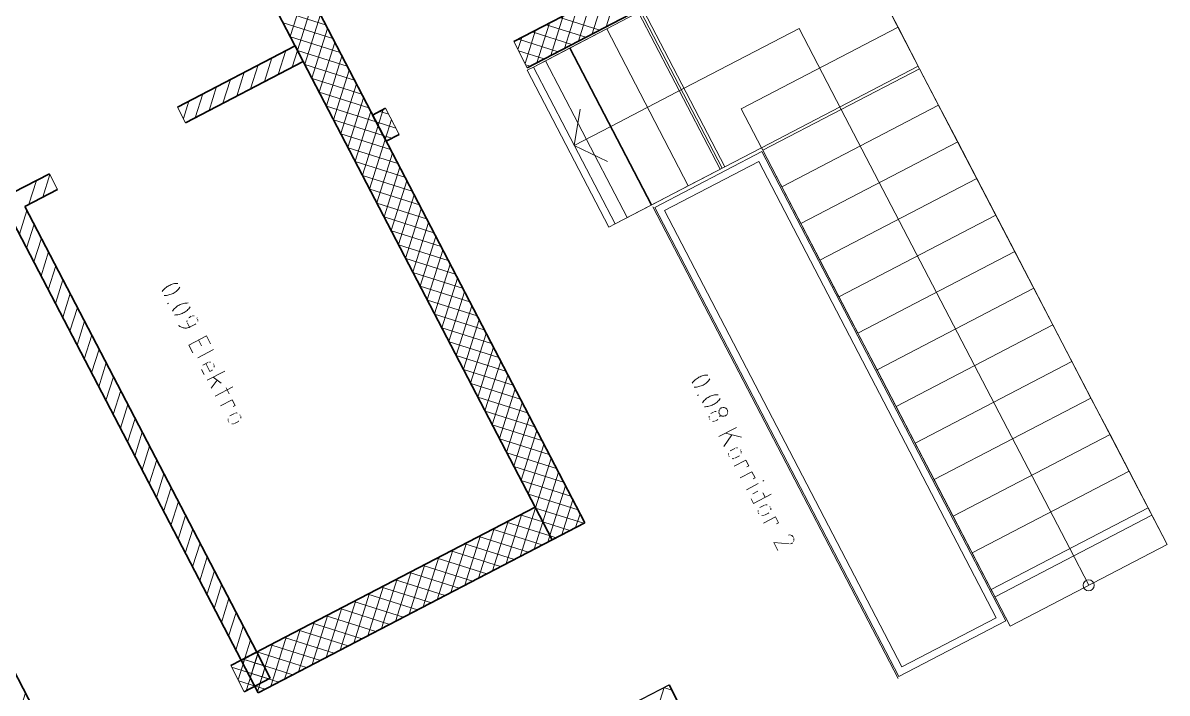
# Model space of a CAD drawing. Header units: metres. Extents: x 2740299.3 to 2740354.3, y 1267793.1 to 1267844.4.
# Drawn here: x 2740318.99 to 2740326.75, y 1267825.9 to 1267830.45 of the extents above; entities that cross this region are included whole.
import ezdxf

# ---------------------------------------------------------------- set-up
doc = ezdxf.new("R2010")
doc.units = ezdxf.units.M
doc.linetypes.add('DASHED2', pattern=[9.525, 6.35, -3.175])
doc.layers.add('grundriss', color=7, linetype='Continuous', true_color=0x000000)

msp = doc.modelspace()

# ---------------------------------------------------------------- linework, layer by layer
at = {"layer": 'grundriss', "color": 7, "linetype": 'Continuous', "lineweight": 35}
for p, q in [((2740322.7996, 1267827.058), (2740318.9545, 1267834.4472)), ((2740318.8482, 1267834.11), (2740322.5779, 1267826.9426)), ((2740320.7931, 1267822.4628), (2740315.6092, 1267832.4245)), ((2740324.2247, 1267831.3166), (2740322.3172, 1267830.324)), ((2740322.4096, 1267830.1466), (2740324.6981, 1267831.3375)), ((2740320.833, 1267830.2958), (2740320.0342, 1267829.8801)), ((2740320.833, 1267830.2958), (2740320.8884, 1267830.1894)), ((2740320.0896, 1267829.7737), (2740320.8884, 1267830.1894)), ((2740321.4479, 1267829.8716), (2740321.3595, 1267829.8256)), ((2740321.3595, 1267829.8256), (2740321.4518, 1267829.6482)), ((2740321.4518, 1267829.6482), (2740321.5402, 1267829.6942)), ((2740319.1648, 1267829.4277), (2740318.8366, 1267829.2569)), ((2740318.9985, 1267829.2059), (2740319.2202, 1267829.3213)), ((2740320.5726, 1267826.1809), (2740318.9985, 1267829.2059)), ((2740318.892, 1267829.1505), (2740320.4661, 1267826.1256)), ((2740322.4625, 1267827.1644), (2740320.7101, 1267826.2525)), ((2740322.4625, 1267827.1644), (2740322.5779, 1267826.9426)), ((2740322.5779, 1267826.9426), (2740322.7996, 1267827.058)), ((2740320.5815, 1267825.9038), (2740322.5779, 1267826.9426)), ((2740320.4661, 1267826.1256), (2740320.7101, 1267826.2525)), ((2740320.4661, 1267826.1256), (2740320.5726, 1267826.1809)), ((2740320.6649, 1267826.0035), (2740320.5726, 1267826.1809)), ((2740320.4661, 1267826.1256), (2740320.396, 1267826.0891)), ((2740320.4661, 1267826.1256), (2740320.5815, 1267825.9038)), ((2740320.4884, 1267825.9117), (2740320.6649, 1267826.0035)), ((2740323.6536, 1267825.4169), (2740323.3721, 1267825.9581))]:
    msp.add_line(p, q, dxfattribs=at)
at = {"layer": 'grundriss', "color": 7, "linetype": 'Continuous', "lineweight": 13}
for p, q in [((2740324.9267, 1267830.4214), (2740324.5098, 1267831.2226)), ((2740325.0729, 1267830.1403), (2740324.5098, 1267831.2226)), ((2740323.1969, 1267830.5394), (2740322.4517, 1267830.1517)), ((2740323.1969, 1267830.5394), (2740322.9485, 1267830.4102)), ((2740323.7181, 1267829.4579), (2740323.1642, 1267830.5224)), ((2740323.733, 1267829.4657), (2740323.1791, 1267830.5302)), ((2740323.1969, 1267830.5394), (2740323.7508, 1267829.4749)), ((2740322.9485, 1267830.4102), (2740322.7001, 1267830.2809)), ((2740323.5024, 1267829.3457), (2740322.9485, 1267830.4102)), ((2740324.2545, 1267830.4134), (2740323.4738, 1267830.0072)), ((2740324.9267, 1267830.4214), (2740323.8621, 1267829.8675)), ((2740324.5406, 1267829.8634), (2740324.2545, 1267830.4134)), ((2740325.0637, 1267830.1581), (2740324.9267, 1267830.4214)), ((2740322.3172, 1267830.324), (2740322.4096, 1267830.1466)), ((2740322.7001, 1267830.2809), (2740322.4517, 1267830.1517)), ((2740323.2498, 1267829.2143), (2740322.6959, 1267830.2788)), ((2740323.254, 1267829.2164), (2740322.7001, 1267830.2809)), ((2740322.4517, 1267830.1517), (2740322.4091, 1267830.1295)), ((2740322.4517, 1267830.1517), (2740323.0056, 1267829.0872)), ((2740323.0872, 1267829.1296), (2740322.5333, 1267830.1942)), ((2740323.9992, 1267829.6042), (2740325.0637, 1267830.1581)), ((2740324.0084, 1267829.5864), (2740325.0729, 1267830.1403)), ((2740325.0729, 1267830.1403), (2740325.0637, 1267830.1581)), ((2740326.7531, 1267826.9113), (2740325.0729, 1267830.1403)), ((2740325.2021, 1267829.892), (2740325.0729, 1267830.1403)), ((2740322.4091, 1267830.1295), (2740322.963, 1267829.065)), ((2740323.4738, 1267830.0072), (2740322.9771, 1267829.7487)), ((2740320.0342, 1267829.8801), (2740320.0896, 1267829.7737)), ((2740321.4479, 1267829.8716), (2740321.5402, 1267829.6942)), ((2740322.7694, 1267829.8661), (2740322.7287, 1267829.6194)), ((2740323.8621, 1267829.8675), (2740323.9992, 1267829.6042)), ((2740324.1376, 1267829.338), (2740325.2021, 1267829.892)), ((2740326.0916, 1267826.8828), (2740324.5406, 1267829.8634)), ((2740325.3314, 1267829.6436), (2740325.2021, 1267829.892)), ((2740322.9771, 1267829.7487), (2740322.7287, 1267829.6194)), ((2740322.7287, 1267829.6194), (2740322.954, 1267829.5113)), ((2740323.7508, 1267829.4749), (2740323.9992, 1267829.6042)), ((2740323.9992, 1267829.6042), (2740324.0084, 1267829.5864)), ((2740324.2669, 1267829.0897), (2740325.3314, 1267829.6436)), ((2740325.4606, 1267829.3952), (2740325.3314, 1267829.6436)), ((2740324.0084, 1267829.5864), (2740325.6886, 1267826.3574)), ((2740324.0084, 1267829.5864), (2740324.1376, 1267829.338)), ((2740323.0056, 1267829.0872), (2740323.7508, 1267829.4749)), ((2740323.5024, 1267829.3457), (2740323.7508, 1267829.4749)), ((2740319.1648, 1267829.4277), (2740319.2202, 1267829.3213)), ((2740324.3961, 1267828.8413), (2740325.4606, 1267829.3952)), ((2740325.7191, 1267828.8984), (2740325.4606, 1267829.3952)), ((2740323.254, 1267829.2164), (2740323.5024, 1267829.3457)), ((2740324.1376, 1267829.338), (2740324.3961, 1267828.8413)), ((2740323.0056, 1267829.0872), (2740323.254, 1267829.2164)), ((2740324.5254, 1267828.5929), (2740325.5899, 1267829.1468)), ((2740322.963, 1267829.065), (2740323.0056, 1267829.0872)), ((2740324.6546, 1267828.3445), (2740325.7191, 1267828.8984)), ((2740325.8484, 1267828.65), (2740325.7191, 1267828.8984)), ((2740324.3961, 1267828.8413), (2740324.5254, 1267828.5929)), ((2740324.5254, 1267828.5929), (2740324.6546, 1267828.3445)), ((2740324.7839, 1267828.0961), (2740325.8484, 1267828.65)), ((2740325.9776, 1267828.4017), (2740325.8484, 1267828.65)), ((2740324.6546, 1267828.3445), (2740324.7839, 1267828.0961)), ((2740324.9131, 1267827.8477), (2740325.9776, 1267828.4017)), ((2740326.1069, 1267828.1533), (2740325.9776, 1267828.4017)), ((2740325.0424, 1267827.5993), (2740326.1069, 1267828.1533)), ((2740326.2361, 1267827.9049), (2740326.1069, 1267828.1533)), ((2740324.7839, 1267828.0961), (2740324.9131, 1267827.8477)), ((2740325.1716, 1267827.351), (2740326.2361, 1267827.9049)), ((2740326.3654, 1267827.6565), (2740326.2361, 1267827.9049)), ((2740324.9131, 1267827.8477), (2740325.0424, 1267827.5993)), ((2740325.3009, 1267827.1026), (2740326.3654, 1267827.6565)), ((2740326.4946, 1267827.4081), (2740326.3654, 1267827.6565)), ((2740325.0424, 1267827.5993), (2740325.1716, 1267827.351)), ((2740325.1716, 1267827.351), (2740325.3009, 1267827.1026)), ((2740325.4301, 1267826.8542), (2740326.4946, 1267827.4081)), ((2740326.6239, 1267827.1597), (2740326.4946, 1267827.4081)), ((2740325.3009, 1267827.1026), (2740325.4301, 1267826.8542)), ((2740325.5594, 1267826.6058), (2740326.6239, 1267827.1597)), ((2740326.6497, 1267827.1101), (2740325.5852, 1267826.5562)), ((2740326.7531, 1267826.9113), (2740326.6239, 1267827.1597)), ((2740325.6886, 1267826.3574), (2740326.7531, 1267826.9113)), ((2740326.2209, 1267826.6344), (2740326.0916, 1267826.8828)), ((2740325.4301, 1267826.8542), (2740325.5594, 1267826.6058)), ((2740325.5594, 1267826.6058), (2740325.6886, 1267826.3574)), ((2740320.4884, 1267825.9117), (2740320.396, 1267826.0891))]:
    msp.add_line(p, q, dxfattribs=at)
at = {"layer": 'grundriss', "color": 18, "linetype": 'Continuous', "lineweight": 0, "true_color": 0x000000}
for p, q in [((2740320.8005, 1267830.3583), (2740320.9068, 1267830.6955)), ((2740322.9449, 1267830.4252), (2740323.03, 1267830.6949)), ((2740320.8494, 1267830.2642), (2740320.9558, 1267830.6014)), ((2740322.7568, 1267830.3273), (2740322.8418, 1267830.597)), ((2740322.8508, 1267830.3762), (2740322.9359, 1267830.646)), ((2740320.7033, 1267830.545), (2740321.0405, 1267830.4386)), ((2740322.6627, 1267830.2783), (2740322.7478, 1267830.548)), ((2740320.7522, 1267830.4509), (2740321.0894, 1267830.3446)), ((2740320.8984, 1267830.1701), (2740321.0047, 1267830.5073)), ((2740322.4745, 1267830.1804), (2740322.5596, 1267830.4501)), ((2740322.5686, 1267830.2293), (2740322.6537, 1267830.4991)), ((2740322.6311, 1267830.4873), (2740322.9009, 1267830.4023)), ((2740320.9473, 1267830.076), (2740321.0537, 1267830.4132)), ((2740322.3944, 1267830.1757), (2740322.4655, 1267830.4011)), ((2740322.443, 1267830.3894), (2740322.7127, 1267830.3043)), ((2740322.537, 1267830.4384), (2740322.8068, 1267830.3533)), ((2740320.8012, 1267830.3568), (2740321.1384, 1267830.2505)), ((2740320.9963, 1267829.9819), (2740321.1027, 1267830.3191)), ((2740322.3454, 1267830.2698), (2740322.3714, 1267830.3522)), ((2740322.3489, 1267830.3405), (2740322.6186, 1267830.2554)), ((2740320.6764, 1267830.2143), (2740320.6253, 1267830.0525)), ((2740320.7705, 1267830.2633), (2740320.7194, 1267830.1014)), ((2740320.8494, 1267830.2642), (2740320.8135, 1267830.1504)), ((2740320.8502, 1267830.2627), (2740321.1873, 1267830.1564)), ((2740321.0453, 1267829.8878), (2740321.1516, 1267830.225)), ((2740322.3497, 1267830.2615), (2740322.5245, 1267830.2064)), ((2740320.5823, 1267830.1654), (2740320.5313, 1267830.0035)), ((2740320.8991, 1267830.1687), (2740321.2363, 1267830.0623)), ((2740321.0942, 1267829.7937), (2740321.2006, 1267830.1309)), ((2740322.3987, 1267830.1675), (2740322.4304, 1267830.1574)), ((2740320.3941, 1267830.0674), (2740320.3431, 1267829.9056)), ((2740320.4882, 1267830.1164), (2740320.4372, 1267829.9546)), ((2740320.9481, 1267830.0746), (2740321.2853, 1267829.9682)), ((2740320.3, 1267830.0185), (2740320.249, 1267829.8566)), ((2740320.9971, 1267829.9805), (2740321.3342, 1267829.8741)), ((2740321.1432, 1267829.6997), (2740321.2496, 1267830.0368)), ((2740320.1119, 1267829.9206), (2740320.0746, 1267829.8024)), ((2740320.206, 1267829.9695), (2740320.1549, 1267829.8077)), ((2740321.1921, 1267829.6056), (2740321.2985, 1267829.9427)), ((2740321.046, 1267829.8864), (2740321.3832, 1267829.78)), ((2740321.2411, 1267829.5115), (2740321.3475, 1267829.8487)), ((2740321.3964, 1267829.7546), (2740321.4305, 1267829.8626)), ((2740321.408, 1267829.8508), (2740321.4687, 1267829.8317)), ((2740321.095, 1267829.7923), (2740321.4322, 1267829.6859)), ((2740321.2901, 1267829.4174), (2740321.3964, 1267829.7546)), ((2740321.3832, 1267829.78), (2740321.5176, 1267829.7376)), ((2740321.4454, 1267829.6605), (2740321.4878, 1267829.7949)), ((2740321.1439, 1267829.6982), (2740321.4811, 1267829.5918)), ((2740321.4322, 1267829.6859), (2740321.4895, 1267829.6678)), ((2740321.5336, 1267829.6908), (2740321.5368, 1267829.7008)), ((2740321.1929, 1267829.6041), (2740321.5301, 1267829.4978)), ((2740321.339, 1267829.3233), (2740321.4454, 1267829.6605)), ((2740321.2419, 1267829.51), (2740321.579, 1267829.4037)), ((2740321.388, 1267829.2292), (2740321.4944, 1267829.5664)), ((2740321.437, 1267829.1351), (2740321.5433, 1267829.4723)), ((2740319.0769, 1267829.382), (2740319.0258, 1267829.2201)), ((2740319.168, 1267829.4216), (2740319.1199, 1267829.2691)), ((2740321.2908, 1267829.4159), (2740321.628, 1267829.3096)), ((2740321.4859, 1267829.041), (2740321.5923, 1267829.3782)), ((2740319.217, 1267829.3275), (2740319.214, 1267829.3181)), ((2740321.3398, 1267829.3219), (2740321.677, 1267829.2155)), ((2740321.5349, 1267828.9469), (2740321.6412, 1267829.2841)), ((2740321.3888, 1267829.2278), (2740321.7259, 1267829.1214)), ((2740319.0127, 1267829.1785), (2740318.9616, 1267829.0167)), ((2740321.4377, 1267829.1337), (2740321.7749, 1267829.0273)), ((2740321.5838, 1267828.8529), (2740321.6902, 1267829.19)), ((2740319.0617, 1267829.0844), (2740319.0106, 1267828.9226)), ((2740321.6328, 1267828.7588), (2740321.7392, 1267829.0959)), ((2740319.1106, 1267828.9903), (2740319.0596, 1267828.8285)), ((2740321.4867, 1267829.0396), (2740321.8238, 1267828.9332)), ((2740321.6818, 1267828.6647), (2740321.7881, 1267829.0019)), ((2740319.1596, 1267828.8963), (2740319.1085, 1267828.7344)), ((2740321.5356, 1267828.9455), (2740321.8728, 1267828.8391)), ((2740321.7307, 1267828.5706), (2740321.8371, 1267828.9078)), ((2740321.5846, 1267828.8514), (2740321.9218, 1267828.745)), ((2740321.7797, 1267828.4765), (2740321.8861, 1267828.8137)), ((2740319.2085, 1267828.8022), (2740319.1575, 1267828.6403)), ((2740321.6336, 1267828.7573), (2740321.9707, 1267828.651)), ((2740319.2575, 1267828.7081), (2740319.2065, 1267828.5462)), ((2740321.6825, 1267828.6632), (2740322.0197, 1267828.5569)), ((2740321.8287, 1267828.3824), (2740321.935, 1267828.7196)), ((2740319.3065, 1267828.614), (2740319.2554, 1267828.4521)), ((2740321.8776, 1267828.2883), (2740321.984, 1267828.6255)), ((2740319.3554, 1267828.5199), (2740319.3044, 1267828.3581)), ((2740321.7315, 1267828.5691), (2740322.0687, 1267828.4628)), ((2740321.9266, 1267828.1942), (2740322.0329, 1267828.5314)), ((2740319.4044, 1267828.4258), (2740319.3533, 1267828.264)), ((2740321.7804, 1267828.4751), (2740322.1176, 1267828.3687)), ((2740321.9755, 1267828.1001), (2740322.0819, 1267828.4373)), ((2740321.8294, 1267828.381), (2740322.1666, 1267828.2746)), ((2740319.4534, 1267828.3317), (2740319.4023, 1267828.1699)), ((2740321.8784, 1267828.2869), (2740322.2155, 1267828.1805)), ((2740322.0245, 1267828.0061), (2740322.1309, 1267828.3432)), ((2740319.5023, 1267828.2376), (2740319.4513, 1267828.0758)), ((2740321.9273, 1267828.1928), (2740322.2645, 1267828.0864)), ((2740322.0735, 1267827.912), (2740322.1798, 1267828.2491)), ((2740319.5513, 1267828.1435), (2740319.5002, 1267827.9817)), ((2740322.1224, 1267827.8179), (2740322.2288, 1267828.1551)), ((2740319.6002, 1267828.0494), (2740319.5492, 1267827.8876)), ((2740321.9763, 1267828.0987), (2740322.3135, 1267827.9923)), ((2740322.1714, 1267827.7238), (2740322.2778, 1267828.061)), ((2740319.6492, 1267827.9554), (2740319.5981, 1267827.7935)), ((2740322.0253, 1267828.0046), (2740322.3624, 1267827.8982)), ((2740322.2203, 1267827.6297), (2740322.3267, 1267827.9669)), ((2740322.0742, 1267827.9105), (2740322.4114, 1267827.8042)), ((2740319.6982, 1267827.8613), (2740319.6471, 1267827.6994)), ((2740322.1232, 1267827.8164), (2740322.4604, 1267827.7101)), ((2740322.2693, 1267827.5356), (2740322.3757, 1267827.8728)), ((2740319.7471, 1267827.7672), (2740319.6961, 1267827.6053)), ((2740322.1721, 1267827.7223), (2740322.5093, 1267827.616)), ((2740322.3183, 1267827.4415), (2740322.4246, 1267827.7787)), ((2740319.7961, 1267827.6731), (2740319.745, 1267827.5112)), ((2740322.3672, 1267827.3474), (2740322.4736, 1267827.6846)), ((2740319.8451, 1267827.579), (2740319.794, 1267827.4172)), ((2740322.2211, 1267827.6283), (2740322.5583, 1267827.5219)), ((2740322.4162, 1267827.2533), (2740322.5226, 1267827.5905)), ((2740322.2701, 1267827.5342), (2740322.6072, 1267827.4278)), ((2740322.4652, 1267827.1593), (2740322.5715, 1267827.4964)), ((2740319.894, 1267827.4849), (2740319.843, 1267827.3231)), ((2740322.319, 1267827.4401), (2740322.6562, 1267827.3337)), ((2740319.943, 1267827.3908), (2740319.8919, 1267827.229)), ((2740322.368, 1267827.346), (2740322.7052, 1267827.2396)), ((2740322.5141, 1267827.0652), (2740322.6205, 1267827.4023)), ((2740319.9919, 1267827.2967), (2740319.9409, 1267827.1349)), ((2740322.5631, 1267826.9711), (2740322.6694, 1267827.3083)), ((2740320.0409, 1267827.2026), (2740319.9898, 1267827.0408)), ((2740322.4169, 1267827.2519), (2740322.7541, 1267827.1455)), ((2740322.6435, 1267826.9768), (2740322.7184, 1267827.2142)), ((2740320.0899, 1267827.1086), (2740320.0388, 1267826.9467)), ((2740322.2672, 1267826.781), (2740322.3735, 1267827.1181)), ((2740322.3613, 1267826.8299), (2740322.4652, 1267827.1593)), ((2740322.3618, 1267827.112), (2740322.5149, 1267827.0637)), ((2740322.4559, 1267827.161), (2740322.4659, 1267827.1578)), ((2740322.4659, 1267827.1578), (2740322.793, 1267827.0546)), ((2740322.7376, 1267827.0258), (2740322.7674, 1267827.1201)), ((2740322.1731, 1267826.732), (2740322.2795, 1267827.0692)), ((2740322.2677, 1267827.0631), (2740322.5638, 1267826.9696)), ((2740322.4554, 1267826.8789), (2740322.5141, 1267827.0652)), ((2740322.5149, 1267827.0637), (2740322.699, 1267827.0056)), ((2740320.1388, 1267827.0145), (2740320.0878, 1267826.8526)), ((2740321.9849, 1267826.6341), (2740322.0913, 1267826.9712)), ((2740322.079, 1267826.683), (2740322.1854, 1267827.0202)), ((2740322.0795, 1267826.9651), (2740322.4167, 1267826.8588)), ((2740322.1736, 1267827.0141), (2740322.5108, 1267826.9077)), ((2740322.5494, 1267826.9278), (2740322.5631, 1267826.9711)), ((2740322.5638, 1267826.9696), (2740322.6049, 1267826.9567)), ((2740320.1878, 1267826.9204), (2740320.1367, 1267826.7585)), ((2740321.7967, 1267826.5362), (2740321.9031, 1267826.8733)), ((2740321.8908, 1267826.5851), (2740321.9972, 1267826.9223)), ((2740321.9854, 1267826.9162), (2740322.3226, 1267826.8098)), ((2740320.2367, 1267826.8263), (2740320.1857, 1267826.6644)), ((2740321.7026, 1267826.4872), (2740321.809, 1267826.8244)), ((2740321.7972, 1267826.8182), (2740322.1344, 1267826.7119)), ((2740321.8913, 1267826.8672), (2740322.2285, 1267826.7608)), ((2740320.2857, 1267826.7322), (2740320.2347, 1267826.5704)), ((2740321.5145, 1267826.3893), (2740321.6208, 1267826.7264)), ((2740321.6086, 1267826.4382), (2740321.7149, 1267826.7754)), ((2740321.6091, 1267826.7203), (2740321.9462, 1267826.614)), ((2740321.7032, 1267826.7693), (2740322.0403, 1267826.6629)), ((2740320.3347, 1267826.6381), (2740320.2836, 1267826.4763)), ((2740321.4204, 1267826.3403), (2740321.5267, 1267826.6775)), ((2740321.515, 1267826.6714), (2740321.8521, 1267826.565)), ((2740321.2322, 1267826.2424), (2740321.3386, 1267826.5796)), ((2740321.3263, 1267826.2913), (2740321.4326, 1267826.6285)), ((2740321.3268, 1267826.5734), (2740321.664, 1267826.4671)), ((2740321.4209, 1267826.6224), (2740321.7581, 1267826.516)), ((2740320.3836, 1267826.544), (2740320.3326, 1267826.3822)), ((2740321.044, 1267826.1445), (2740321.1504, 1267826.4816)), ((2740321.1381, 1267826.1934), (2740321.2445, 1267826.5306)), ((2740321.2327, 1267826.5245), (2740321.5699, 1267826.4181)), ((2740320.4326, 1267826.4499), (2740320.3815, 1267826.2881)), ((2740320.9499, 1267826.0955), (2740321.0563, 1267826.4327)), ((2740321.0445, 1267826.4265), (2740321.3817, 1267826.3202)), ((2740321.1386, 1267826.4755), (2740321.4758, 1267826.3691)), ((2740320.4816, 1267826.3558), (2740320.4305, 1267826.194)), ((2740320.7923, 1267826.0944), (2740320.8681, 1267826.3347)), ((2740320.8558, 1267826.0465), (2740320.9622, 1267826.3837)), ((2740320.8564, 1267826.3286), (2740321.1935, 1267826.2223)), ((2740320.9504, 1267826.3776), (2740321.2876, 1267826.2712)), ((2740320.5305, 1267826.2618), (2740320.4918, 1267826.1389)), ((2740320.7433, 1267826.1885), (2740320.774, 1267826.2858)), ((2740320.7623, 1267826.2797), (2740321.0994, 1267826.1733)), ((2740320.5585, 1267826.1012), (2740320.5858, 1267826.1879)), ((2740320.5741, 1267826.1817), (2740320.7808, 1267826.1165)), ((2740320.6311, 1267826.082), (2740320.6799, 1267826.2368)), ((2740320.6682, 1267826.2307), (2740320.7319, 1267826.2106)), ((2740320.7037, 1267826.0629), (2740320.7433, 1267826.1885)), ((2740320.7319, 1267826.2106), (2740321.0053, 1267826.1243)), ((2740320.4459, 1267825.9934), (2740320.4841, 1267826.1145)), ((2740320.4795, 1267826.0999), (2740320.4859, 1267826.1203)), ((2740320.48, 1267826.1328), (2740320.691, 1267826.0662)), ((2740320.48, 1267826.1328), (2740320.6207, 1267826.0884)), ((2740320.4841, 1267826.1145), (2740320.4918, 1267826.1389)), ((2740320.4859, 1267826.1203), (2740320.4918, 1267826.1389)), ((2740320.5284, 1267826.0058), (2740320.5585, 1267826.1012)), ((2740320.55, 1267826.0741), (2740320.5795, 1267826.1677)), ((2740320.7763, 1267826.0437), (2740320.7923, 1267826.0944)), ((2740320.7808, 1267826.1165), (2740320.9113, 1267826.0754)), ((2740320.4013, 1267826.079), (2740320.6556, 1267825.9987)), ((2740320.5008, 1267825.9181), (2740320.55, 1267826.0741)), ((2740320.5079, 1267826.0453), (2740320.7231, 1267825.9774)), ((2740320.5774, 1267825.9117), (2740320.6311, 1267826.082)), ((2740320.5948, 1267825.9671), (2740320.6158, 1267826.0336)), ((2740320.6158, 1267826.0336), (2740320.6284, 1267826.0736)), ((2740320.6677, 1267825.9486), (2740320.7037, 1267826.0629)), ((2740320.691, 1267826.0662), (2740320.8172, 1267826.0264)), ((2740320.7617, 1267825.9976), (2740320.7763, 1267826.0437)), ((2740320.4503, 1267825.9849), (2740320.5616, 1267825.9498)), ((2740320.5568, 1267825.9513), (2740320.629, 1267825.9285)), ((2740323.2379, 1267825.6201), (2740323.3391, 1267825.9409)), ((2740323.3364, 1267825.9395), (2740323.3906, 1267825.9224)), ((2740318.8958, 1267825.5671), (2740319.0022, 1267825.9043))]:
    msp.add_line(p, q, dxfattribs=at)
at = {"layer": 'grundriss', "color": 7, "linetype": 'DASHED2', "lineweight": 13}
for p, q in [((2740323.2745, 1267829.1989), (2740324.002, 1267829.5775)), ((2740323.342, 1267829.1776), (2740323.9808, 1267829.51)), ((2740323.9808, 1267829.51), (2740325.5918, 1267826.4141)), ((2740324.002, 1267829.5775), (2740325.6592, 1267826.3929)), ((2740323.2611, 1267829.2032), (2740324.9274, 1267826.0008)), ((2740324.9317, 1267826.0143), (2740323.2745, 1267829.1989)), ((2740324.953, 1267826.0817), (2740323.342, 1267829.1776)), ((2740325.5918, 1267826.4141), (2740324.953, 1267826.0817)), ((2740325.6592, 1267826.3929), (2740324.9317, 1267826.0143))]:
    msp.add_line(p, q, dxfattribs=at)
at = {"layer": 'grundriss', "color": 7, "lineweight": 0}
for p, q in [((2740319.9516, 1267828.6512), (2740319.9576, 1267828.6562)), ((2740319.9576, 1267828.6562), (2740319.9639, 1267828.6609)), ((2740319.9639, 1267828.6609), (2740319.9706, 1267828.6649)), ((2740319.9706, 1267828.6649), (2740319.9773, 1267828.6689)), ((2740319.9773, 1267828.6689), (2740319.9843, 1267828.6721)), ((2740319.9843, 1267828.6721), (2740319.9916, 1267828.6751)), ((2740319.9916, 1267828.6751), (2740319.999, 1267828.6776)), ((2740319.999, 1267828.6776), (2740320.0065, 1267828.6796)), ((2740320.0065, 1267828.6796), (2740320.0143, 1267828.6814)), ((2740320.0143, 1267828.6814), (2740320.022, 1267828.6824)), ((2740320.022, 1267828.6824), (2740320.0297, 1267828.6829)), ((2740320.0297, 1267828.6829), (2740320.0375, 1267828.6831)), ((2740320.0514, 1267828.6567), (2740320.0469, 1267828.6504)), ((2740319.9312, 1267828.6277), (2740319.9357, 1267828.634)), ((2740319.9357, 1267828.634), (2740319.9407, 1267828.6402)), ((2740319.9407, 1267828.6402), (2740319.9459, 1267828.6457)), ((2740319.9529, 1267828.6015), (2740319.9452, 1267828.6013)), ((2740319.9459, 1267828.6457), (2740319.9516, 1267828.6512)), ((2740319.9606, 1267828.602), (2740319.9529, 1267828.6015)), ((2740319.9684, 1267828.603), (2740319.9606, 1267828.602)), ((2740319.9761, 1267828.6048), (2740319.9684, 1267828.603)), ((2740319.9836, 1267828.6068), (2740319.9761, 1267828.6048)), ((2740319.9911, 1267828.6093), (2740319.9836, 1267828.6068)), ((2740319.9983, 1267828.6123), (2740319.9911, 1267828.6093)), ((2740320.0053, 1267828.6155), (2740319.9983, 1267828.6123)), ((2740320.012, 1267828.6195), (2740320.0053, 1267828.6155)), ((2740320.0188, 1267828.6235), (2740320.012, 1267828.6195)), ((2740320.025, 1267828.6282), (2740320.0188, 1267828.6235)), ((2740320.031, 1267828.6332), (2740320.025, 1267828.6282)), ((2740320.0367, 1267828.6387), (2740320.031, 1267828.6332)), ((2740320.042, 1267828.6442), (2740320.0367, 1267828.6387)), ((2740320.0469, 1267828.6504), (2740320.042, 1267828.6442)), ((2740319.9661, 1267828.5446), (2740319.9729, 1267828.5479)), ((2740320.0005, 1267828.4948), (2740320.005, 1267828.501)), ((2740320.005, 1267828.501), (2740320.01, 1267828.5072)), ((2740320.01, 1267828.5072), (2740320.0153, 1267828.5127)), ((2740320.0153, 1267828.5127), (2740320.021, 1267828.5182)), ((2740320.021, 1267828.5182), (2740320.027, 1267828.5232)), ((2740320.027, 1267828.5232), (2740320.0332, 1267828.5279)), ((2740320.0332, 1267828.5279), (2740320.04, 1267828.5319)), ((2740320.04, 1267828.5319), (2740320.0467, 1267828.5359)), ((2740320.0467, 1267828.5359), (2740320.0537, 1267828.5392)), ((2740320.0537, 1267828.5392), (2740320.0609, 1267828.5422)), ((2740320.0609, 1267828.5422), (2740320.0684, 1267828.5446)), ((2740320.0684, 1267828.5446), (2740320.0759, 1267828.5466)), ((2740320.0759, 1267828.5466), (2740320.0836, 1267828.5484)), ((2740320.0836, 1267828.5484), (2740320.0914, 1267828.5494)), ((2740320.0914, 1267828.5494), (2740320.0991, 1267828.5499)), ((2740320.1001, 1267828.5002), (2740320.0941, 1267828.4953)), ((2740320.0991, 1267828.5499), (2740320.1068, 1267828.5501)), ((2740320.1058, 1267828.5057), (2740320.1001, 1267828.5002)), ((2740320.1111, 1267828.5112), (2740320.1058, 1267828.5057)), ((2740320.1161, 1267828.5175), (2740320.1111, 1267828.5112)), ((2740320.1205, 1267828.5237), (2740320.1161, 1267828.5175)), ((2740320.022, 1267828.4686), (2740320.0143, 1267828.4683)), ((2740320.0297, 1267828.4691), (2740320.022, 1267828.4686)), ((2740320.0375, 1267828.4701), (2740320.0297, 1267828.4691)), ((2740320.0452, 1267828.4718), (2740320.0375, 1267828.4701)), ((2740320.0527, 1267828.4738), (2740320.0452, 1267828.4718)), ((2740320.0602, 1267828.4763), (2740320.0527, 1267828.4738)), ((2740320.0674, 1267828.4793), (2740320.0602, 1267828.4763)), ((2740320.0744, 1267828.4825), (2740320.0674, 1267828.4793)), ((2740320.0811, 1267828.4865), (2740320.0744, 1267828.4825)), ((2740320.0879, 1267828.4905), (2740320.0811, 1267828.4865)), ((2740320.0941, 1267828.4953), (2740320.0879, 1267828.4905)), ((2740320.0993, 1267828.4271), (2740320.0998, 1267828.4311)), ((2740320.1001, 1267828.4194), (2740320.0993, 1267828.4234)), ((2740320.1121, 1267828.4503), (2740320.1156, 1267828.4523)), ((2740320.1288, 1267828.4596), (2740320.1153, 1267828.4526)), ((2740320.136, 1267828.4621), (2740320.14, 1267828.4628)), ((2740320.1437, 1267828.4628), (2740320.1477, 1267828.4623)), ((2740320.1669, 1267828.4501), (2740320.1689, 1267828.4466)), ((2740320.1717, 1267828.4394), (2740320.1724, 1267828.4354)), ((2740320.1724, 1267828.4316), (2740320.1719, 1267828.4276)), ((2740320.0467, 1267828.3945), (2740320.0422, 1267828.3982)), ((2740320.0517, 1267828.391), (2740320.0467, 1267828.3945)), ((2740320.0567, 1267828.3877), (2740320.0517, 1267828.391)), ((2740320.0622, 1267828.3852), (2740320.0567, 1267828.3877)), ((2740320.0677, 1267828.383), (2740320.0622, 1267828.3852)), ((2740320.0734, 1267828.3815), (2740320.0677, 1267828.383)), ((2740320.0791, 1267828.3805), (2740320.0734, 1267828.3815)), ((2740320.0851, 1267828.3797), (2740320.0791, 1267828.3805)), ((2740320.0911, 1267828.3797), (2740320.0851, 1267828.3797)), ((2740320.0971, 1267828.3802), (2740320.0911, 1267828.3797)), ((2740320.1028, 1267828.3812), (2740320.0971, 1267828.3802)), ((2740320.1026, 1267828.4122), (2740320.1165, 1267828.3855)), ((2740320.1088, 1267828.3827), (2740320.1028, 1267828.3812)), ((2740320.1143, 1267828.3847), (2740320.1088, 1267828.3827)), ((2740320.1198, 1267828.3872), (2740320.1143, 1267828.3847)), ((2740320.1198, 1267828.3872), (2740320.1562, 1267828.4062)), ((2740320.1597, 1267828.4084), (2740320.1562, 1267828.4064)), ((2740320.1118, 1267828.2647), (2740320.2313, 1267828.3271)), ((2740320.1989, 1267828.2595), (2740320.1782, 1267828.2994)), ((2740320.2313, 1267828.3271), (2740320.259, 1267828.2737)), ((2740320.1393, 1267828.2114), (2740320.1118, 1267828.2647)), ((2740320.1734, 1267828.1784), (2740320.2797, 1267828.2338)), ((2740320.2079, 1267828.1288), (2740320.241, 1267828.146)), ((2740320.2553, 1267828.0859), (2740320.2278, 1267828.139)), ((2740320.2483, 1267828.1487), (2740320.2523, 1267828.1495)), ((2740320.256, 1267828.1495), (2740320.26, 1267828.149)), ((2740320.2792, 1267828.1368), (2740320.2812, 1267828.1333)), ((2740320.2839, 1267828.126), (2740320.2847, 1267828.122)), ((2740320.2847, 1267828.1183), (2740320.2842, 1267828.1143)), ((2740320.2156, 1267828.0652), (2740320.1981, 1267828.0983)), ((2740320.2363, 1267828.0252), (2740320.3558, 1267828.0876)), ((2740320.2687, 1267828.0929), (2740320.2553, 1267828.0859)), ((2740320.272, 1267828.0951), (2740320.2685, 1267828.0931)), ((2740320.3303, 1267828.0065), (2740320.2762, 1267828.0459)), ((2740323.5496, 1267828.0289), (2740323.5555, 1267828.0339)), ((2740323.5555, 1267828.0339), (2740323.5618, 1267828.0386)), ((2740323.5618, 1267828.0386), (2740323.5685, 1267828.0426)), ((2740323.5685, 1267828.0426), (2740323.5752, 1267828.0466)), ((2740323.5752, 1267828.0466), (2740323.5822, 1267828.0498)), ((2740323.5822, 1267828.0498), (2740323.5895, 1267828.0528)), ((2740323.5895, 1267828.0528), (2740323.597, 1267828.0553)), ((2740323.597, 1267828.0553), (2740323.6044, 1267828.0573)), ((2740323.6044, 1267828.0573), (2740323.6122, 1267828.0591)), ((2740323.6122, 1267828.0591), (2740323.6199, 1267828.0601)), ((2740323.6199, 1267828.0601), (2740323.6276, 1267828.0606)), ((2740323.6276, 1267828.0606), (2740323.6354, 1267828.0608)), ((2740323.6493, 1267828.0344), (2740323.6448, 1267828.0281)), ((2740320.3032, 1267828.0262), (2740320.264, 1267827.9721)), ((2740320.2917, 1267827.9187), (2740320.4112, 1267827.9811)), ((2740320.3645, 1267827.9736), (2740320.3852, 1267827.9337)), ((2740323.5291, 1267828.0054), (2740323.5336, 1267828.0117)), ((2740323.5336, 1267828.0117), (2740323.5386, 1267828.0179)), ((2740323.5386, 1267828.0179), (2740323.5438, 1267828.0234)), ((2740323.5508, 1267827.9792), (2740323.5431, 1267827.979)), ((2740323.5438, 1267828.0234), (2740323.5496, 1267828.0289)), ((2740323.5585, 1267827.9797), (2740323.5508, 1267827.9792)), ((2740323.5663, 1267827.9807), (2740323.5585, 1267827.9797)), ((2740323.574, 1267827.9825), (2740323.5663, 1267827.9807)), ((2740323.5815, 1267827.9845), (2740323.574, 1267827.9825)), ((2740323.589, 1267827.987), (2740323.5815, 1267827.9845)), ((2740323.5962, 1267827.99), (2740323.589, 1267827.987)), ((2740323.6032, 1267827.9932), (2740323.5962, 1267827.99)), ((2740323.6099, 1267827.9972), (2740323.6032, 1267827.9932)), ((2740323.6167, 1267828.0012), (2740323.6099, 1267827.9972)), ((2740323.6229, 1267828.0059), (2740323.6167, 1267828.0012)), ((2740323.6289, 1267828.0109), (2740323.6229, 1267828.0059)), ((2740323.6346, 1267828.0164), (2740323.6289, 1267828.0109)), ((2740323.6399, 1267828.0219), (2740323.6346, 1267828.0164)), ((2740323.6448, 1267828.0281), (2740323.6399, 1267828.0219)), ((2740320.3261, 1267827.8524), (2740320.4059, 1267827.8938)), ((2740320.4059, 1267827.8938), (2740320.4266, 1267827.8539)), ((2740323.564, 1267827.9224), (2740323.5708, 1267827.9256)), ((2740323.5984, 1267827.8725), (2740323.6029, 1267827.8787)), ((2740323.6029, 1267827.8787), (2740323.6079, 1267827.8849)), ((2740323.6079, 1267827.8849), (2740323.6132, 1267827.8904)), ((2740323.6132, 1267827.8904), (2740323.6189, 1267827.8959)), ((2740323.6189, 1267827.8959), (2740323.6249, 1267827.9009)), ((2740323.6249, 1267827.9009), (2740323.6311, 1267827.9056)), ((2740323.6311, 1267827.9056), (2740323.6379, 1267827.9096)), ((2740323.6379, 1267827.9096), (2740323.6446, 1267827.9136)), ((2740323.6446, 1267827.9136), (2740323.6516, 1267827.9169)), ((2740323.6516, 1267827.9169), (2740323.6588, 1267827.9199)), ((2740323.6588, 1267827.9199), (2740323.6663, 1267827.9224)), ((2740323.6663, 1267827.9224), (2740323.6738, 1267827.9244)), ((2740323.6738, 1267827.9244), (2740323.6815, 1267827.9261)), ((2740323.6815, 1267827.9261), (2740323.6893, 1267827.9271)), ((2740323.6893, 1267827.9271), (2740323.697, 1267827.9276)), ((2740323.698, 1267827.878), (2740323.692, 1267827.873)), ((2740323.697, 1267827.9276), (2740323.7047, 1267827.9278)), ((2740323.7037, 1267827.8834), (2740323.698, 1267827.878)), ((2740323.709, 1267827.8889), (2740323.7037, 1267827.8834)), ((2740323.714, 1267827.8952), (2740323.709, 1267827.8889)), ((2740323.7184, 1267827.9014), (2740323.714, 1267827.8952)), ((2740320.3942, 1267827.7862), (2740320.4209, 1267827.8002)), ((2740320.4266, 1267827.8539), (2740320.4134, 1267827.8469)), ((2740320.4281, 1267827.8027), (2740320.4321, 1267827.8035)), ((2740320.4359, 1267827.8035), (2740320.4399, 1267827.803)), ((2740323.6199, 1267827.8463), (2740323.6122, 1267827.846)), ((2740323.6276, 1267827.8468), (2740323.6199, 1267827.8463)), ((2740323.6354, 1267827.8478), (2740323.6276, 1267827.8468)), ((2740323.6431, 1267827.8495), (2740323.6354, 1267827.8478)), ((2740323.6506, 1267827.8515), (2740323.6431, 1267827.8495)), ((2740323.6581, 1267827.854), (2740323.6506, 1267827.8515)), ((2740323.6563, 1267827.8009), (2740323.6598, 1267827.8029)), ((2740323.6653, 1267827.857), (2740323.6581, 1267827.854)), ((2740323.6598, 1267827.8031), (2740323.673, 1267827.8098)), ((2740323.6723, 1267827.8602), (2740323.6653, 1267827.857)), ((2740323.679, 1267827.8642), (2740323.6723, 1267827.8602)), ((2740323.6858, 1267827.8682), (2740323.679, 1267827.8642)), ((2740323.6805, 1267827.8126), (2740323.6845, 1267827.8133)), ((2740323.692, 1267827.873), (2740323.6858, 1267827.8682)), ((2740323.6883, 1267827.8133), (2740323.6922, 1267827.8128)), ((2740323.7105, 1267827.8069), (2740323.7102, 1267827.8111)), ((2740323.7105, 1267827.8151), (2740323.7112, 1267827.8191)), ((2740323.7115, 1267827.8029), (2740323.7105, 1267827.8069)), ((2740323.7112, 1267827.8191), (2740323.7127, 1267827.8231)), ((2740323.7115, 1267827.8006), (2740323.7135, 1267827.7971)), ((2740323.7145, 1267827.8266), (2740323.7169, 1267827.8301)), ((2740323.7169, 1267827.8301), (2740323.7197, 1267827.833)), ((2740323.7197, 1267827.833), (2740323.7229, 1267827.8355)), ((2740323.7229, 1267827.8355), (2740323.7264, 1267827.8375)), ((2740323.7264, 1267827.8375), (2740323.7302, 1267827.8393)), ((2740323.7339, 1267827.8403), (2740323.7382, 1267827.841)), ((2740323.7421, 1267827.841), (2740323.7461, 1267827.8405)), ((2740323.7461, 1267827.8405), (2740323.7501, 1267827.8393)), ((2740323.7501, 1267827.8393), (2740323.7539, 1267827.8378)), ((2740323.7539, 1267827.8378), (2740323.7574, 1267827.8355)), ((2740323.7574, 1267827.8355), (2740323.7606, 1267827.833)), ((2740323.7606, 1267827.833), (2740323.7634, 1267827.8301)), ((2740323.7656, 1267827.8268), (2740323.7676, 1267827.8231)), ((2740323.7691, 1267827.8031), (2740323.7676, 1267827.7991)), ((2740323.7688, 1267827.8193), (2740323.7698, 1267827.8153)), ((2740323.7698, 1267827.8071), (2740323.7691, 1267827.8031)), ((2740323.7698, 1267827.8153), (2740323.7701, 1267827.8111)), ((2740320.3782, 1267827.7608), (2740320.3787, 1267827.7648)), ((2740320.379, 1267827.7531), (2740320.3782, 1267827.7571)), ((2740320.3837, 1267827.7423), (2740320.3817, 1267827.7458)), ((2740320.391, 1267827.784), (2740320.3945, 1267827.786)), ((2740320.4069, 1267827.7296), (2740320.4029, 1267827.7301)), ((2740320.4147, 1267827.7304), (2740320.4107, 1267827.7296)), ((2740320.4486, 1267827.7468), (2740320.4219, 1267827.7331)), ((2740320.4518, 1267827.7491), (2740320.4484, 1267827.7471)), ((2740320.4591, 1267827.7907), (2740320.4611, 1267827.7872)), ((2740320.4638, 1267827.78), (2740320.4646, 1267827.776)), ((2740320.4646, 1267827.7723), (2740320.4641, 1267827.7683)), ((2740323.6436, 1267827.7777), (2740323.6441, 1267827.7817)), ((2740323.6444, 1267827.7699), (2740323.6436, 1267827.7739)), ((2740323.6491, 1267827.7592), (2740323.6471, 1267827.7627)), ((2740323.6723, 1267827.7465), (2740323.6683, 1267827.747)), ((2740323.68, 1267827.7472), (2740323.676, 1267827.7465)), ((2740323.7007, 1267827.7567), (2740323.6875, 1267827.7497)), ((2740323.7042, 1267827.759), (2740323.7007, 1267827.757)), ((2740323.7147, 1267827.7954), (2740323.7127, 1267827.7991)), ((2740323.7162, 1267827.7899), (2740323.7169, 1267827.7859)), ((2740323.7169, 1267827.7822), (2740323.7164, 1267827.7782)), ((2740323.7197, 1267827.7891), (2740323.7169, 1267827.7921)), ((2740323.7229, 1267827.7866), (2740323.7197, 1267827.7891)), ((2740323.7264, 1267827.7844), (2740323.7229, 1267827.7866)), ((2740323.7302, 1267827.7829), (2740323.7264, 1267827.7844)), ((2740323.7342, 1267827.7817), (2740323.7302, 1267827.7829)), ((2740323.7382, 1267827.7812), (2740323.7342, 1267827.7817)), ((2740323.7464, 1267827.7819), (2740323.7421, 1267827.7812)), ((2740323.7539, 1267827.7846), (2740323.7501, 1267827.7829)), ((2740323.7574, 1267827.7866), (2740323.7539, 1267827.7846)), ((2740323.7606, 1267827.7891), (2740323.7574, 1267827.7866)), ((2740323.7634, 1267827.7921), (2740323.7606, 1267827.7891)), ((2740323.7658, 1267827.7956), (2740323.7634, 1267827.7921)), ((2740323.7092, 1267827.6429), (2740323.829, 1267827.7051)), ((2740323.7975, 1267827.6562), (2740323.7441, 1267827.5756)), ((2740323.8636, 1267827.6387), (2740323.7559, 1267827.6671)), ((2740323.7756, 1267827.5242), (2740323.7761, 1267827.5282)), ((2740323.7763, 1267827.5165), (2740323.7756, 1267827.5205)), ((2740323.7811, 1267827.5057), (2740323.7791, 1267827.5092)), ((2740323.7883, 1267827.5474), (2740323.7918, 1267827.5494)), ((2740323.7915, 1267827.5496), (2740323.8182, 1267827.5634)), ((2740323.8043, 1267827.493), (2740323.8003, 1267827.4935)), ((2740323.812, 1267827.4938), (2740323.808, 1267827.493)), ((2740323.8459, 1267827.5102), (2740323.8192, 1267827.4963)), ((2740323.8255, 1267827.5661), (2740323.8295, 1267827.5669)), ((2740323.8332, 1267827.5669), (2740323.8372, 1267827.5664)), ((2740323.8492, 1267827.5125), (2740323.8457, 1267827.5105)), ((2740323.8564, 1267827.5541), (2740323.8584, 1267827.5506)), ((2740323.8611, 1267827.5434), (2740323.8619, 1267827.5394)), ((2740323.8619, 1267827.5357), (2740323.8614, 1267827.5317)), ((2740323.8135, 1267827.4426), (2740323.8933, 1267827.484)), ((2740323.8933, 1267827.484), (2740323.914, 1267827.4441)), ((2740323.914, 1267827.4441), (2740323.9006, 1267827.4374)), ((2740323.8549, 1267827.3628), (2740323.9347, 1267827.4042)), ((2740323.9347, 1267827.4042), (2740323.9554, 1267827.3643)), ((2740323.9554, 1267827.3643), (2740323.9422, 1267827.3575)), ((2740324.0096, 1267827.3418), (2740324.0161, 1267827.3453)), ((2740323.8966, 1267827.283), (2740323.9762, 1267827.3244)), ((2740323.9405, 1267827.255), (2740323.9737, 1267827.2725)), ((2740324.0091, 1267827.2613), (2740324.0246, 1267827.2313)), ((2740323.945, 1267827.1899), (2740323.9293, 1267827.2198)), ((2740324.0645, 1267827.252), (2740323.945, 1267827.1899)), ((2740324.0263, 1267827.1802), (2740324.0303, 1267827.1809)), ((2740324.034, 1267827.1809), (2740324.038, 1267827.1804)), ((2740323.9762, 1267827.1383), (2740323.9767, 1267827.1423)), ((2740323.9769, 1267827.1305), (2740323.9762, 1267827.1345)), ((2740323.9816, 1267827.1198), (2740323.9796, 1267827.1233)), ((2740323.9889, 1267827.1615), (2740323.9924, 1267827.1635)), ((2740323.9921, 1267827.1637), (2740324.0188, 1267827.1777)), ((2740324.0048, 1267827.1071), (2740324.0009, 1267827.1076)), ((2740324.0126, 1267827.1078), (2740324.0086, 1267827.1071)), ((2740324.0465, 1267827.1243), (2740324.0198, 1267827.1106)), ((2740324.05, 1267827.1265), (2740324.0465, 1267827.1245)), ((2740324.0572, 1267827.1682), (2740324.0592, 1267827.1647)), ((2740324.062, 1267827.1575), (2740324.0627, 1267827.1535)), ((2740324.0627, 1267827.1497), (2740324.0622, 1267827.1457)), ((2740324.0141, 1267827.0567), (2740324.0939, 1267827.0983)), ((2740324.0939, 1267827.0983), (2740324.1146, 1267827.0584)), ((2740324.1146, 1267827.0584), (2740324.1014, 1267827.0514)), ((2740324.183, 1267826.9754), (2740324.187, 1267826.9761)), ((2740324.191, 1267826.9761), (2740324.1949, 1267826.9756)), ((2740324.1987, 1267826.9746), (2740324.2024, 1267826.9731)), ((2740324.2024, 1267826.9731), (2740324.2059, 1267826.9711)), ((2740324.2059, 1267826.9711), (2740324.2092, 1267826.9686)), ((2740324.2092, 1267826.9686), (2740324.2122, 1267826.9659)), ((2740324.2144, 1267826.9629), (2740324.2166, 1267826.9594)), ((2740324.2194, 1267826.9519), (2740324.2201, 1267826.9479)), ((2740324.188, 1267826.9157), (2740324.0832, 1267826.9237)), ((2740324.0832, 1267826.9237), (2740324.1109, 1267826.8706)), ((2740324.1999, 1267826.9172), (2740324.1959, 1267826.9162)), ((2740324.2069, 1267826.9207), (2740324.2034, 1267826.9187)), ((2740324.2102, 1267826.9232), (2740324.2069, 1267826.9207)), ((2740324.2186, 1267826.9362), (2740324.2171, 1267826.9324)), ((2740324.2201, 1267826.9439), (2740324.2196, 1267826.9399))]:
    msp.add_line(p, q, dxfattribs=at)
at = {"layer": 'grundriss'}
msp.add_line((2740323.1281, 1267825.8311), (2740323.3721, 1267825.9581), dxfattribs=at)
at = {"layer": 'grundriss', "color": 7, "linetype": 'Continuous', "lineweight": 13}
msp.add_circle((2740326.2209, 1267826.6344), 0.0375, dxfattribs=at)

doc.saveas('drawing.dxf')
